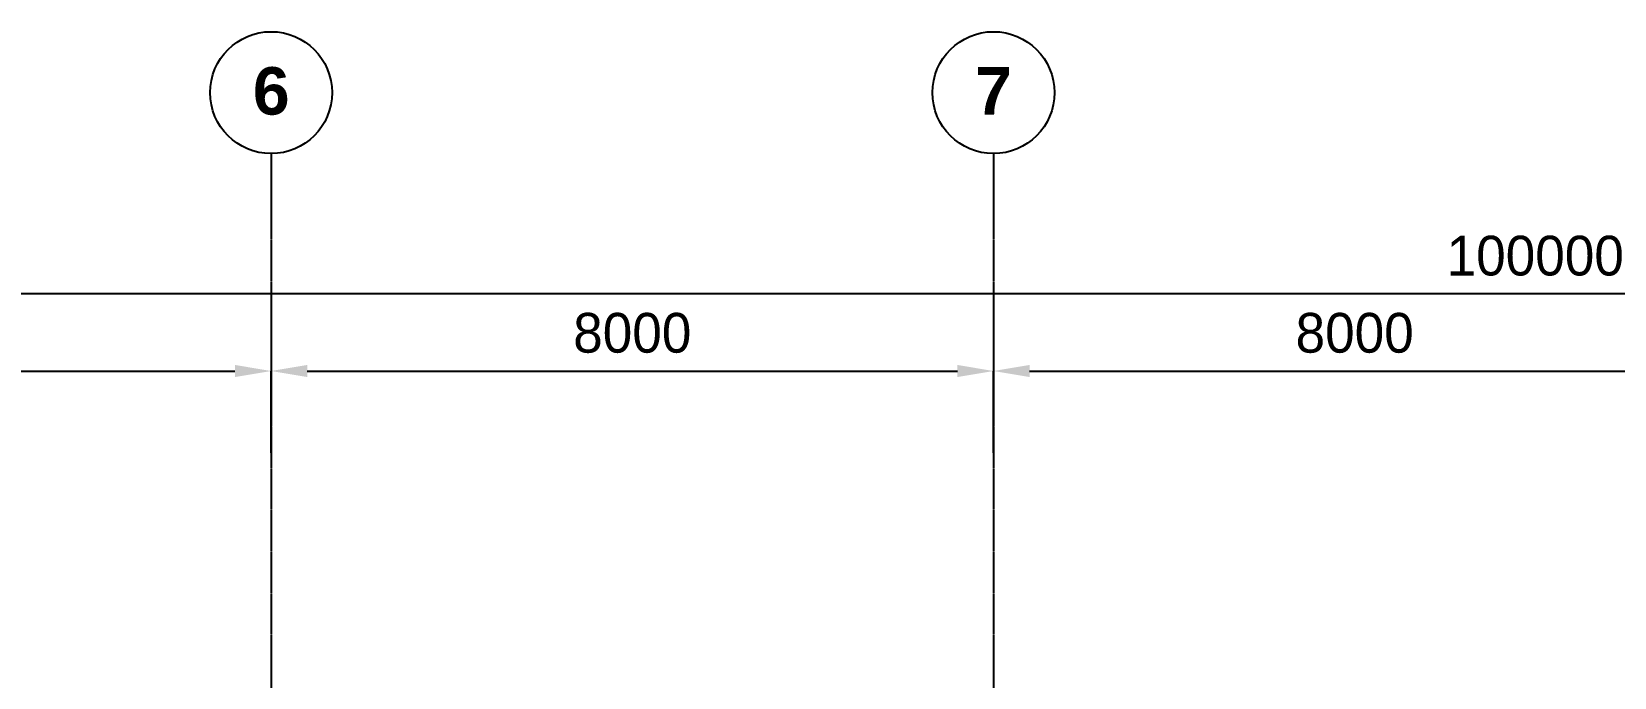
# Model space of a CAD drawing. Header units: millimetres. Extents: x -62354 to 129108, y -71259 to 35407.
# Drawn here: x -17787 to -259, y 28260 to 35407 of the extents above; entities that cross this region are included whole.
import ezdxf
from ezdxf.enums import TextEntityAlignment as Align

# ---------------------------------------------------------------- set-up
doc = ezdxf.new("R2010")
doc.units = ezdxf.units.MM
doc.header["$MEASUREMENT"] = 0
doc.linetypes.add('1st FL Layout xrf$0$CENTER2', pattern=[1.125, 0.75, -0.125, 0.125, -0.125])
doc.layers.add('1st FL Layout xrf$0$G-Grid', color=7, linetype='Continuous')
doc.layers.add('1st FL Layout xrf$0$G-Grid Dim', color=1, linetype='Continuous')
doc.layers.add('1st FL Layout xrf$0$G-Grid Line', color=253, linetype='1st FL Layout xrf$0$CENTER2', transparency=0.5)
doc.styles.add('1st FL Layout xrf$0$Standard', font='arialbd.ttf')
doc.styles.add('1st FL Layout xrf$0$TEXT', font='cordia2.shx')
doc.dimstyles.new('1st FL Layout xrf$0$DIMDOT200', dxfattribs={"dimscale": 2, "dimtxt": 220, "dimasz": 200, "dimexe": 0.15, "dimexo": 0.1, "dimgap": 100, "dimtad": 1, "dimdec": 0, "dimzin": 0, "dimdsep": 46, "dimtxsty": '1st FL Layout xrf$0$TEXT', "dimcen": 0.09, "dimclrd": 256, "dimclre": 256, "dimclrt": 7, "dimadec": 0, "dimazin": 0, "dimtfac": 1, "dimtdec": 0, "dimtix": 1, "dimtmove": 2, "dimatfit": 3, "dimfxl": 1, "dimtolj": 1, "dimtzin": 0, "dimarcsym": 0})

# ---------------------------------------------------------------- blocks, each defined once
blk = doc.blocks.new('*D50')
at = {"layer": '1st FL Layout xrf$0$G-Grid Dim', "lineweight": -2, "transparency": 16777216}
for p, q in [((-23135, 30744), (-23135, 31651)), ((-22735, 31651), (-15535, 31651)), ((-15135, 30744), (-15135, 31651))]:
    blk.add_line(p, q, dxfattribs=at)
at = {"layer": '1st FL Layout xrf$0$G-Grid Dim', "transparency": 16777216}
for points in [[(-22735, 31718), (-22735, 31584), (-23135, 31651)], [(-15535, 31718), (-15535, 31584), (-15135, 31651)]]:
    blk.add_solid(points, dxfattribs=at)
at = {"layer": '1st FL Layout xrf$0$G-Grid Dim', "color": 7, "transparency": 16777216, "insert": (-19135, 32071), "char_height": 440, "attachment_point": 5, "style": '1st FL Layout xrf$0$TEXT'}
blk.add_mtext('\\A1;8000', dxfattribs=at)
blk = doc.blocks.new('*D51')
at = {"layer": '1st FL Layout xrf$0$G-Grid Dim', "lineweight": -2, "transparency": 16777216}
for p, q in [((-15135, 30744), (-15135, 31651)), ((-14735, 31651), (-7535, 31651)), ((-7135, 30744), (-7135, 31651))]:
    blk.add_line(p, q, dxfattribs=at)
at = {"layer": '1st FL Layout xrf$0$G-Grid Dim', "transparency": 16777216}
for points in [[(-14735, 31718), (-14735, 31584), (-15135, 31651)], [(-7535, 31718), (-7535, 31584), (-7135, 31651)]]:
    blk.add_solid(points, dxfattribs=at)
at = {"layer": '1st FL Layout xrf$0$G-Grid Dim', "color": 7, "transparency": 16777216, "insert": (-11135, 32071), "char_height": 440, "attachment_point": 5, "style": '1st FL Layout xrf$0$TEXT'}
blk.add_mtext('\\A1;8000', dxfattribs=at)
blk = doc.blocks.new('*D52')
at = {"layer": '1st FL Layout xrf$0$G-Grid Dim', "lineweight": -2, "transparency": 16777216}
for p, q in [((-7135, 30744), (-7135, 31651)), ((-6735, 31651), (465, 31651)), ((865, 30744), (865, 31651))]:
    blk.add_line(p, q, dxfattribs=at)
at = {"layer": '1st FL Layout xrf$0$G-Grid Dim', "transparency": 16777216}
for points in [[(-6735, 31718), (-6735, 31584), (-7135, 31651)], [(465, 31718), (465, 31584), (865, 31651)]]:
    blk.add_solid(points, dxfattribs=at)
at = {"layer": '1st FL Layout xrf$0$G-Grid Dim', "color": 7, "transparency": 16777216, "insert": (-3135, 32071), "char_height": 440, "attachment_point": 5, "style": '1st FL Layout xrf$0$TEXT'}
blk.add_mtext('\\A1;8000', dxfattribs=at)
blk = doc.blocks.new('*D49')
at = {"layer": '1st FL Layout xrf$0$G-Grid Dim', "lineweight": -2, "transparency": 16777216}
for p, q in [((-51135, 30744), (-51135, 32505)), ((48465, 32505), (-50735, 32505)), ((48865, 30744), (48865, 32505))]:
    blk.add_line(p, q, dxfattribs=at)
at = {"layer": '1st FL Layout xrf$0$G-Grid Dim', "transparency": 16777216}
for points in [[(-50735, 32572), (-50735, 32438), (-51135, 32505)], [(48465, 32572), (48465, 32438), (48865, 32505)]]:
    blk.add_solid(points, dxfattribs=at)
at = {"layer": '1st FL Layout xrf$0$G-Grid Dim', "color": 7, "transparency": 16777216, "insert": (-1135, 32925), "char_height": 440, "attachment_point": 5, "style": '1st FL Layout xrf$0$TEXT'}
blk.add_mtext('\\A1;100000', dxfattribs=at)
blk = doc.blocks.new('*U69')
at = {"color": 1}
blk.add_lwpolyline([(850, 0), (2100, 0)], dxfattribs=at)
blk.add_circle((-275, 0), 1125, dxfattribs=at)
at = {"style": '1st FL Layout xrf$0$Standard'}
blk.add_attdef('GRID', text='', height=875, dxfattribs=at).set_placement((-308, 3), align=Align.MIDDLE_CENTER)
blk = doc.blocks.new('1st FL Layout xrf')
at = {"layer": '1st FL Layout xrf$0$G-Grid Line', "ltscale": 10}
for p, q in [((-15134.9, 33307.4), (-15134.9, -20796.5)), ((-7134.9, 33307.4), (-7134.9, -20796.5))]:
    blk.add_line(p, q, dxfattribs=at)
at = {"layer": '1st FL Layout xrf$0$G-Grid'}
ref = blk.add_blockref('*U69', (-15134.9, 34567.4), dxfattribs=dict(at, xscale=0.5999999999985448, yscale=0.5999999999985448, zscale=0.5999999999985448, rotation=270))
ref.add_attrib('GRID', '6', dxfattribs={"layer": '0', "height": 525, "style": '1st FL Layout xrf$0$Standard'}).set_placement((-15133.3, 34752), align=Align.MIDDLE_CENTER)
ref = blk.add_blockref('*U69', (-7134.9, 34567.4), dxfattribs=dict(at, xscale=0.5999999999985448, yscale=0.5999999999985448, zscale=0.5999999999985448, rotation=270))
ref.add_attrib('GRID', '7', dxfattribs={"layer": '0', "height": 525, "style": '1st FL Layout xrf$0$Standard'}).set_placement((-7133.3, 34752), align=Align.MIDDLE_CENTER)
at = {"layer": '1st FL Layout xrf$0$G-Grid Dim'}
for base, p1, p2, picture, middle in [((-51134.9, 32505.1), (48865.1, 30743.3), (-51134.9, 30743.3), '*D49', (-1134.9, 32925.1)), ((-15134.9, 31651.1), (-23134.9, 30743.3), (-15134.9, 30743.3), '*D50', (-19134.9, 32071.1)), ((-7134.9, 31651.1), (-15134.9, 30743.3), (-7134.9, 30743.3), '*D51', (-11134.9, 32071.1)), ((865.1, 31651.1), (-7134.9, 30743.3), (865.1, 30743.3), '*D52', (-3134.9, 32071.1))]:
    dim = blk.add_linear_dim(base=base, p1=p1, p2=p2, dimstyle='1st FL Layout xrf$0$DIMDOT200', dxfattribs=at)
    dim.commit()
    dim.dimension.update_dxf_attribs({"geometry": picture, "text_midpoint": middle})

msp = doc.modelspace()

# ---------------------------------------------------------------- block references
msp.add_blockref('1st FL Layout xrf', (0, 0))

doc.saveas('drawing.dxf')
